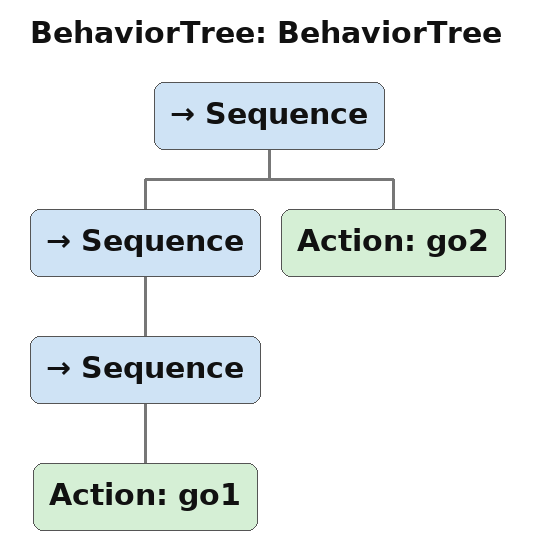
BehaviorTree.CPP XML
<?xml version="1.0"?>
<root main_tree_to_execute="BehaviorTree">
    <BehaviorTree ID="BehaviorTree">
        <Sequence>
            <Sequence>
                <Sequence>
                    <Action ID="go1"/>
                </Sequence>
            </Sequence>
            <Action ID="go2"/>
        </Sequence>
    </BehaviorTree>
</root>
